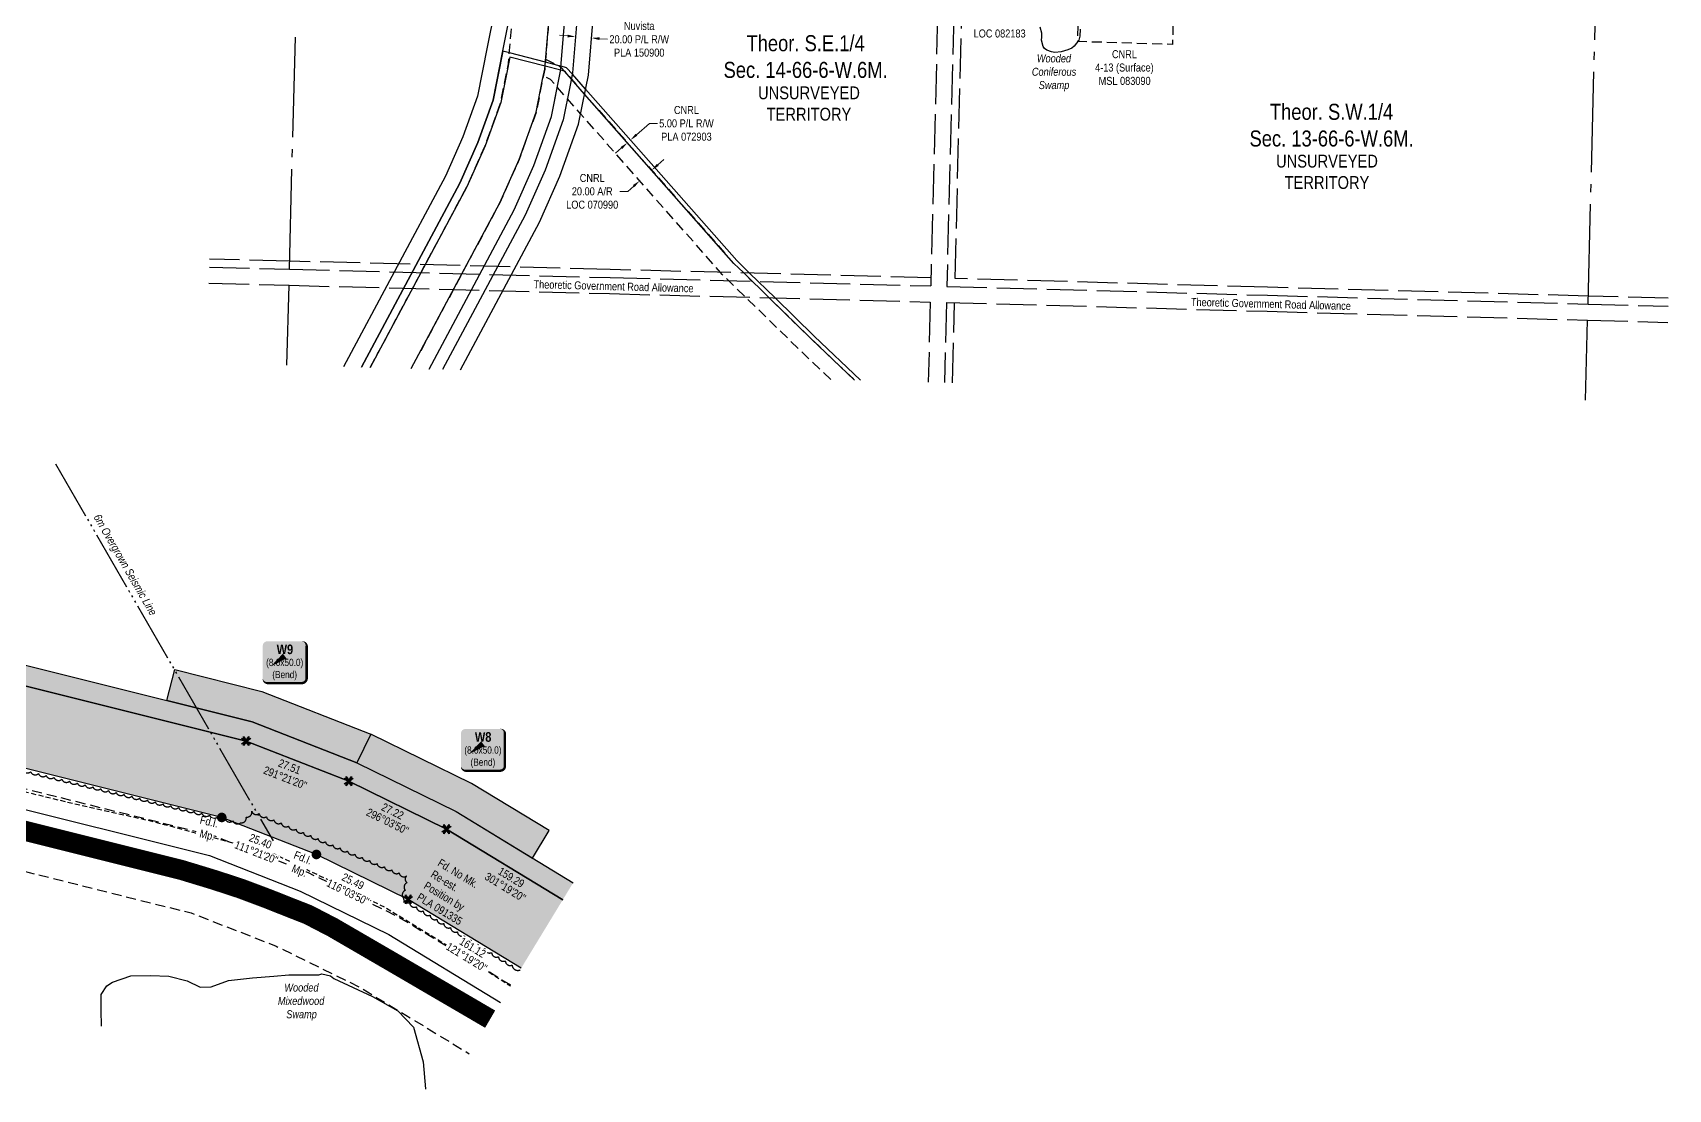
# Model space of a CAD drawing. Extents: x 379646 to 388155, y 6062459 to 6066140.
# Drawn here: x 384142 to 386184, y 6062459 to 6063778 of the extents above; entities that cross this region are included whole.
import ezdxf
from ezdxf.enums import TextEntityAlignment as Align

# ---------------------------------------------------------------- set-up
doc = ezdxf.new("R2010")
doc.units = 0
doc.header["$LTSCALE"] = 5
doc.header["$PDSIZE"] = 0.5
for name, pattern in [('0', [1, 1, 0]), ('foc-ACCESSROAD', [3.75, 2.5, -1.25]), ('foc-QUARTERLINE', [33, 25, -3, 2, -3]), ('foc-SEISMIC', [20.5, 15, -1, 0.5, -1, 0.5, -1, 0.5, -1]), ('foc-UNSURVEYED', [12.5, 10, -2.5]), ('UG_PIPE', [1.875, 1.25, -0.625])]:
    doc.linetypes.add(name, pattern=pattern)
doc.layers.get('Defpoints').update_dxf_attribs({"color": 9})
for name, color, linetype in [('AS-PIPE-UG', 44, 'UG_PIPE'), ('AS-ROADS', 254, 'Continuous'), ('AS-SEISMIC', 224, 'foc-SEISMIC'), ('C-AR', 13, 'foc-ACCESSROAD'), ('C-RW', 13, 'Continuous'), ('C-SYMBOL', 7, 'Continuous'), ('C-WS', 13, 'foc-ACCESSROAD'), ('F-AR', 190, 'foc-ACCESSROAD'), ('F-RW', 190, 'Continuous'), ('L-BD', 7, 'Continuous'), ('L-BD1', 253, 'Continuous'), ('L-MON', 1, 'Continuous'), ('L-MON-T', 1, 'Continuous'), ('L-QSEC', 8, 'foc-QUARTERLINE'), ('L-ROAD-T', 7, 'Continuous'), ('L-UNS-T', 3, 'Continuous'), ('L-USEC', 7, 'foc-UNSURVEYED'), ('P-PROPOSED', 10, 'Continuous'), ('P-PROPOSED-H', 21, 'Continuous'), ('P-TEMP-BLOCKS', 250, 'Continuous'), ('P-TEMP-BLUE', 146, 'Continuous'), ('T-BUSH', 110, '0'), ('WETLAND', 143, 'Continuous'), ('WETLAND-T', 146, 'Continuous')]:
    doc.layers.add(name, color=color, linetype=linetype)
for name, color, linetype, lineweight in [('C-AR-T', 13, 'Continuous', 9), ('C-RW-T', 13, 'Continuous', 9), ('C-WS-T', 13, 'Continuous', 9), ('F-RW-T', 190, 'Continuous', 9)]:
    doc.layers.add(name, color=color, linetype=linetype, lineweight=lineweight)
doc.layers.add('P-TEMP-BLUE-H', color=7, linetype='Continuous', true_color=0x99e6ff)
doc.styles.add('175L', font='ARIALN.TTF', dxfattribs={"height": 20})
doc.styles.add('80', font='ARIALN.TTF', dxfattribs={"height": 10})
doc.styles.add('80CG', font='ARIALN.TTF', dxfattribs={"height": 10})
doc.styles.add('80L', font='ARIALN.TTF', dxfattribs={"height": 10})
doc.styles.add('BOLD', font='ARIALNB.TTF')
doc.dimstyles.new('Compass 5 000', dxfattribs={"dimscale": 5, "dimtxt": 9, "dimasz": 2, "dimexe": 0.2, "dimexo": 0.0625, "dimgap": 0.5, "dimtad": 0, "dimtih": 1, "dimtoh": 1, "dimzin": 0, "dimdsep": 46, "dimtxsty": '80CG', "dimcen": 0.1, "dimse1": 1, "dimse2": 1, "dimclrd": 256, "dimclrt": 256, "dimaunit": 1, "dimadec": 4, "dimazin": 0, "dimtfac": 0.06, "dimtofl": 0, "dimtmove": 0, "dimatfit": 1, "dimfxl": 0.2, "dimtolj": 1, "dimtzin": 0, "dimlwd": -1, "dimarcsym": 0})

# ---------------------------------------------------------------- blocks, each defined once
blk = doc.blocks.new('*D379')
at = {"layer": 'C-AR-T', "transparency": 16777216}
for p, q in [((384922.3, 6063613.3), (384929.8, 6063619.9)), ((384892.3, 6063586.8), (384884.8, 6063580.2)), ((384884.8, 6063580.2), (384874.8, 6063580.2))]:
    blk.add_line(p, q, dxfattribs=at)
for points in [[(384921.2, 6063614.5), (384923.4, 6063612), (384914.8, 6063606.7)], [(384891.2, 6063588.1), (384893.4, 6063585.6), (384899.8, 6063593.4)]]:
    blk.add_solid(points, dxfattribs=at)
at = {"layer": 'Defpoints', "color": 0, "transparency": 16777216}
for p in [(384908, 6063614.3), (384893, 6063601.1), (384899.8, 6063593.4)]:
    blk.add_point(p, dxfattribs=at)
at = {"layer": 'C-AR-T', "transparency": 16777216, "insert": (384840.5, 6063580.2), "char_height": 10, "attachment_point": 5, "style": '80CG'}
blk.add_mtext('\\A1;CNRL\\P20.00 A/R\\PLOC 070990', dxfattribs=at)
blk = doc.blocks.new('*D383')
at = {"layer": 'C-RW-T', "transparency": 16777216}
for p, q in [((384895.8, 6063650.9), (384911.9, 6063665.1)), ((384911.9, 6063665.1), (384921.9, 6063665.1)), ((384877, 6063634.4), (384869.5, 6063627.8))]:
    blk.add_line(p, q, dxfattribs=at)
for points in [[(384894.7, 6063652.2), (384896.9, 6063649.7), (384888.3, 6063644.3)], [(384875.9, 6063635.6), (384878.1, 6063633.1), (384884.5, 6063641)]]:
    blk.add_solid(points, dxfattribs=at)
at = {"layer": 'Defpoints', "color": 0, "transparency": 16777216}
for p in [(384888.3, 6063644.3), (384894.3, 6063629.8), (384898.1, 6063633.2)]:
    blk.add_point(p, dxfattribs=at)
at = {"layer": 'C-RW-T', "transparency": 16777216, "insert": (384958.2, 6063665.1), "char_height": 10, "attachment_point": 5, "style": '80CG'}
blk.add_mtext('\\A1;CNRL\\P5.00 P/L R/W\\PPLA 072903', dxfattribs=at)
blk = doc.blocks.new('*D410')
at = {"layer": 'Defpoints', "color": 0, "transparency": 16777216}
for p in [(384819.7, 6063773.5), (384839.6, 6063771.8), (384839.7, 6063771.8)]:
    blk.add_point(p, dxfattribs=at)
at = {"layer": 'F-RW-T', "transparency": 16777216}
for p, q in [((384809.8, 6063774.3), (384799.8, 6063775.1)), ((384849.6, 6063770.9), (384859.6, 6063770.1))]:
    blk.add_line(p, q, dxfattribs=at)
for points in [[(384809.9, 6063775.9), (384809.6, 6063772.6), (384819.7, 6063773.4)], [(384849.7, 6063772.6), (384849.5, 6063769.2), (384839.6, 6063771.8)]]:
    blk.add_solid(points, dxfattribs=at)
at = {"layer": 'F-RW-T', "transparency": 16777216, "insert": (384899.2, 6063770.1), "char_height": 10, "attachment_point": 5, "style": '80CG'}
blk.add_mtext('\\A1;Nuvista\\P20.00 P/L R/W\\PPLA 150900', dxfattribs=at)
blk = doc.blocks.new('*D412')
at = {"layer": 'C-AR-T', "transparency": 16777216}
for p, q in [((385399.4, 6063859.3), (385400.3, 6063869.2)), ((385395.9, 6063819.4), (385393.6, 6063794)), ((385393.6, 6063794), (385383.6, 6063794))]:
    blk.add_line(p, q, dxfattribs=at)
for points in [[(385397.7, 6063859.4), (385401.1, 6063859.1), (385398.5, 6063849.3)], [(385394.2, 6063819.6), (385397.5, 6063819.3), (385396.7, 6063829.4)]]:
    blk.add_solid(points, dxfattribs=at)
at = {"layer": 'Defpoints', "color": 0, "transparency": 16777216}
for p in [(385395.2, 6063849.6), (385393.4, 6063829.7), (385396.7, 6063829.4)]:
    blk.add_point(p, dxfattribs=at)
at = {"layer": 'C-AR-T', "transparency": 16777216, "insert": (385349.3, 6063794), "char_height": 10, "attachment_point": 5, "style": '80CG'}
blk.add_mtext('\\A1;CNRL\\P20.00 A/R\\PLOC 082183', dxfattribs=at)
blk = doc.blocks.new('fdia')
at = {"color": 255, "const_width": 1}
blk.add_lwpolyline([(-0.5, 0, 1), (0.5, 0, 1)], format="xyb", close=True, dxfattribs=at)
blk = doc.blocks.new('Fdiaa')
blk.add_blockref('fdia', (0, 0))
blk = doc.blocks.new('fdib')
at = {"color": 1, "const_width": 1.6}
blk.add_lwpolyline([(-0.4, 0, 1), (0.4, 0, 1)], format="xyb", close=True, dxfattribs=at)
at = {"color": 1}
blk.add_circle((0, 0), 0.8, dxfattribs=at)
blk = doc.blocks.new('Fdibb')
blk.add_blockref('fdib', (0, 0))
blk = doc.blocks.new('fdicc')
for name in ['Fdibb', 'Fdiaa']:
    blk.add_blockref(name, (0, 0))
blk = doc.blocks.new('FDI')
blk.add_blockref('fdicc', (0, 0))
blk = doc.blocks.new('TEMP')
h = blk.add_hatch(color=255)
h.dxf.hatch_style = 1
h.paths.add_polyline_path([(0, 0.25), (-0.67, 1.15), (-0.67, 0.67), (-1.15, 0.67), (-0.25, 0), (-1.15, -0.67), (-0.67, -0.67), (-0.67, -1.15), (0, -0.25), (0.67, -1.15), (0.67, -0.67), (1.15, -0.67), (0.25, 0), (1.15, 0.67), (0.67, 0.67), (0.67, 1.15)])
h.paths.add_polyline_path([(0.57, 0.85), (0.57, 0.57), (0.85, 0.57), (0.08, 0), (0.85, -0.57), (0.57, -0.57), (0.57, -0.85), (0, -0.08), (-0.57, -0.85), (-0.57, -0.57), (-0.85, -0.57), (-0.08, 0), (-0.85, 0.57), (-0.57, 0.57), (-0.57, 0.85), (0, 0.08)], flags=16)
h = blk.add_hatch(color=1)
h.dxf.hatch_style = 1
h.paths.add_polyline_path([(0, 0.08), (-0.57, 0.85), (-0.57, 0.57), (-0.85, 0.57), (-0.08, 0), (-0.85, -0.57), (-0.57, -0.57), (-0.57, -0.85), (0, -0.08), (0.57, -0.85), (0.57, -0.57), (0.85, -0.57), (0.08, 0), (0.85, 0.57), (0.57, 0.57), (0.57, 0.85)])
at = {"color": 1}
for p, q in [((-0.08, 0), (0.08, 0)), ((0, 0.08), (0, -0.08))]:
    blk.add_line(p, q, dxfattribs=at)
at = {"color": 255, "flags": 128}
blk.add_lwpolyline([(-0.25, 0), (-1.15, 0.67), (-0.67, 0.67), (-0.67, 1.15), (0, 0.25), (0.67, 1.15), (0.67, 0.67), (1.15, 0.67), (0.25, 0), (1.15, -0.67), (0.67, -0.67), (0.67, -1.15), (0, -0.25), (-0.67, -1.15), (-0.67, -0.67), (-1.15, -0.67)], close=True, dxfattribs=at)
at = {"color": 1, "flags": 128}
blk.add_lwpolyline([(-0.08, 0), (-0.85, 0.57), (-0.57, 0.57), (-0.57, 0.85), (0, 0.08), (0.57, 0.85), (0.57, 0.57), (0.85, 0.57), (0.08, 0), (0.85, -0.57), (0.57, -0.57), (0.57, -0.85), (0, -0.08), (-0.57, -0.85), (-0.57, -0.57), (-0.85, -0.57)], close=True, dxfattribs=at)
blk = doc.blocks.new('*U449')
at = {"true_color": 0x99e6ff}
h = blk.add_hatch(color=141, dxfattribs=at)
edge = h.paths.add_edge_path()
edge.add_line((-21.5, -33.8), (21.5, -33.8))
edge.add_arc((21.5, -27.8), 6, 270, 360)
edge.add_line((27.5, -27.8), (27.5, 12.5))
edge.add_arc((21.5, 12.5), 6, 0, 90)
edge.add_line((21.5, 18.5), (-21.5, 18.5))
edge.add_arc((-21.5, 12.5), 6, 90, 180)
edge.add_line((-27.5, 12.5), (-27.5, -27.8))
edge.add_arc((-21.5, -27.8), 6, 180, 270)
at = {"color": 250, "flags": 128}
blk.add_lwpolyline([(-21.5, -33.8, 3, 3, 0), (21.5, -33.8, 3, 3, 0.414214), (27.5, -27.8, 3, 3, 0), (27.5, 12.5, 3, 0, 0.414214), (21.5, 18.5, 0, 0, 0), (-21.5, 18.5, 0, 0, 0.414214), (-27.5, 12.5, 0, 0, 0), (-27.5, -27.8, 0, 3, 0.414214)], format="xyseb", close=True, dxfattribs=at)
at = {"flags": 128}
blk.add_lwpolyline([(-17.5, -13.1, 0, 7.5, 0), (0, 0, 0, 0, 0)], format="xyseb", dxfattribs=at)
at = {"color": 250}
for tag, p, height, style in [('TEMP_AREA_W1_001', (-9.2, 2.2), 12, 'BOLD'), ('ENTER_TEXT_001', (-30.7, -12.5), 9, '80')]:
    blk.add_attdef(tag, p, '', height=height, dxfattribs=dict(at, style=style))

msp = doc.modelspace()

# ---------------------------------------------------------------- hatches: boundary and pattern name
at = {"layer": 'P-PROPOSED-H'}
h = msp.add_hatch(color=256, dxfattribs=at)
h.dxf.hatch_style = 1
h.paths.add_polyline_path([(384751.754, 6062610.091), (384803.706, 6062695.493), (384658.552, 6062783.795), (384536.38, 6062843.708), (384408.302, 6062893.785), (383282.326, 6063174.959), (383107.633, 6063204.409), (383022.274, 6063213.309), (383013.271, 6063385.152), (382999.395, 6063571.397), (382899.704, 6063564.02), (382913.502, 6063378.823), (382926.919, 6063122.746), (383094.127, 6063105.313), (383261.877, 6063077.033), (384377.867, 6062798.353), (384496.103, 6062752.124), (384610.47, 6062696.038)])
at = {"layer": 'P-TEMP-BLUE-H'}
h = msp.add_hatch(color=256, dxfattribs=at)
h.dxf.hatch_style = 1
h.paths.add_polyline_path([(384803.706, 6062695.493), (384816.694, 6062716.843), (384670.573, 6062805.734), (384546.45, 6062866.603), (384415.91, 6062917.643), (383287.439, 6063199.44), (383111.009, 6063229.183), (383046.113, 6063235.949), (383038.213, 6063386.734), (383024.317, 6063573.242), (382999.395, 6063571.397), (383013.271, 6063385.152), (383022.274, 6063213.309), (383107.633, 6063204.409), (383282.326, 6063174.959), (384408.302, 6062893.785), (384536.38, 6062843.708), (384658.552, 6062783.795)])
h = msp.add_hatch(color=256, dxfattribs=at)
h.dxf.hatch_style = 1
h.paths.add_polyline_path([(384319.123, 6062983.025), (384428.084, 6062955.816), (384564.055, 6062902.504), (384546.45, 6062866.603), (384415.91, 6062917.643), (384309.436, 6062944.232)])
h = msp.add_hatch(color=256, dxfattribs=at)
h.dxf.hatch_style = 1
h.paths.add_polyline_path([(384765.969, 6062747.702), (384786.75, 6062781.862), (384689.805, 6062840.837), (384564.055, 6062902.504), (384546.45, 6062866.603), (384670.573, 6062805.734)])

# ---------------------------------------------------------------- linework, layer by layer
at = {"layer": 'AS-PIPE-UG', "flags": 128}
msp.add_lwpolyline([(382923.947, 6063099.213), (383019.412, 6063088.073), (383143.312, 6063071.933), (383229.552, 6063055.263), (383358.952, 6063024.848), (383466.357, 6062997.618), (383605.672, 6062961.893), (383727.062, 6062931.398), (384007.647, 6062860.893), (384185.207, 6062817.578), (384290.482, 6062793.738), (384443.112, 6062753.033), (384581.652, 6062686.243), (384673.577, 6062629.953), (384738.316, 6062588.001)], dxfattribs=at)
at = {"layer": 'AS-ROADS', "const_width": 24.991, "flags": 128}
msp.add_lwpolyline([(384713.037, 6062546.447), (384592.212, 6062616.993), (384516.577, 6062660.933), (384485.567, 6062677.013), (384461.342, 6062686.498), (384436.357, 6062696.438), (384400.912, 6062709.743), (384368.577, 6062720.318), (384327.132, 6062732.908), (383610.087, 6062912.103), (383201.437, 6063010.568), (383175.897, 6063015.913), (383148.517, 6063021.398), (383117.827, 6063026.348), (382553.723, 6063089.592)], dxfattribs=at)
at = {"layer": 'AS-SEISMIC', "flags": 128}
msp.add_lwpolyline([(384170.09, 6063240.089), (384441.892, 6062769.313)], dxfattribs=at)
at = {"layer": 'C-AR', "flags": 128}
for points in [[(385138.393, 6063345.298), (385100.417, 6063381.384), (385032.065, 6063448.048), (385002.941, 6063476.462), (385000.662, 6063479.039), (384826.068, 6063677.049), (384809.485, 6063695.855), (384797.045, 6063709.962), (384788.375, 6063719.794), (384779.557, 6063724.359), (384781.294, 6063733.009), (384781.589, 6063736.498), (384782.013, 6063741.532), (384782.34, 6063745.413), (384797.65, 6063737.488), (384800.883, 6063735.814), (384801.532, 6063735.078), (384805.839, 6063730.193), (384814.441, 6063720.438), (384831.026, 6063701.63), (385017.428, 6063490.238), (385029.676, 6063478.284), (385061.458, 6063447.284), (385114.273, 6063395.775), (385168.21, 6063344.521)], [(384738.765, 6062588.741), (384598.45, 6062674.099), (384486.034, 6062729.228), (384370.259, 6062774.495), (383256.765, 6063052.551), (383090.751, 6063080.539), (382726.024, 6063118.564), (382647.533, 6063201.208), (382656.814, 6063024.082), (382656.486, 6062950.311), (382731.319, 6063017.508), (383077.246, 6062981.442), (383236.316, 6062954.625), (384339.825, 6062679.062), (384445.757, 6062637.644), (384550.368, 6062586.343), (384686.813, 6062503.339)]]:
    msp.add_lwpolyline(points, dxfattribs=at)
at = {"layer": 'C-RW', "flags": 128}
for points in [[(384589.959, 6065188.928), (384724.487, 6064985.666), (384794.262, 6064955.875), (384734.91, 6064809.805), (384726.207, 6064733.146), (384698.865, 6064562.741), (384745.079, 6063938.234), (384709.491, 6063760.17), (384697.34, 6063699.307), (384678.879, 6063648.149), (384657.101, 6063599.137), (384529.848, 6063361.146)], [(384552.207, 6063360.563), (384675.075, 6063590.353), (384697.765, 6063641.416), (384716.653, 6063693.927), (384728.96, 6063755.57), (384765.218, 6063936.99), (384718.976, 6064561.883), (384746.02, 6064730.433), (384754.465, 6064804.822), (384820.226, 6064966.528), (384737.85, 6065001.699), (384614.354, 6065188.292)]]:
    msp.add_lwpolyline(points, dxfattribs=at)
at = {"layer": 'C-RW'}
for points in [[(385175.672, 6063344.327), (385117.8, 6063399.32), (385068.816, 6063447.093), (385037.033, 6063478.093), (385021.018, 6063493.721), (384832.27, 6063707.795), (384815.684, 6063726.607), (384808.583, 6063734.66), (384801.648, 6063736.454), (384797.65, 6063737.488), (384782.013, 6063741.532), (384737.126, 6063753.142), (384728.9, 6063755.27), (384716.653, 6063693.927), (384697.765, 6063641.416), (384675.075, 6063590.353), (384552.207, 6063360.563)], [(385168.21, 6063344.521), (385114.273, 6063395.775), (385061.458, 6063447.284), (385029.676, 6063478.284), (385017.428, 6063490.238), (384831.026, 6063701.63), (384814.441, 6063720.439), (384805.839, 6063730.193), (384801.222, 6063731.394), (384781.589, 6063736.498), (384737.578, 6063747.939), (384733.737, 6063728.661), (384726.275, 6063691.218), (384706.72, 6063636.954), (384684.071, 6063586.04), (384563.28, 6063360.275)], [(384751.754, 6062610.091), (384610.47, 6062696.038), (384496.103, 6062752.124), (384377.867, 6062798.353), (383261.877, 6063077.033), (383094.127, 6063105.313), (382647.112, 6063151.918), (382196.09, 6063150.95)], [(382196.251, 6063075.978), (382654.043, 6063076.96), (382652.78, 6063101.075), (383087.375, 6063055.764), (383251.653, 6063028.07), (384362.65, 6062750.637), (384475.965, 6062706.332), (384586.429, 6062652.16), (384725.777, 6062567.39)]]:
    msp.add_lwpolyline(points, dxfattribs=at)
at = {"layer": 'C-WS', "flags": 128}
msp.add_lwpolyline([(385568.704, 6063881.886), (385565.033, 6063763.642), (385446.791, 6063767.313), (385446.97, 6063773.117), (385447.638, 6063794.736), (385447.982, 6063805.694), (385448.805, 6063885.002), (385568.704, 6063881.886)], close=True, dxfattribs=at)
at = {"layer": 'F-AR', "flags": 128}
for points in [[(384563.28, 6063360.275), (384684.071, 6063586.04), (384706.72, 6063636.954), (384726.275, 6063691.218), (384735.873, 6063739.384), (384742.022, 6063812.255), (384748.533, 6063858.209), (384754.303, 6063926.246), (384754.674, 6064012.054), (384751.679, 6064036.315), (384744.29, 6064175.703), (384731.524, 6064346.328), (384722.858, 6064491.539), (384730.422, 6064632.671), (384756.786, 6064797.059), (384879.325, 6065098.75), (384913.531, 6065180.499)], [(384962.539, 6065179.222), (384921.578, 6065081.329), (384801.089, 6064784.68), (384775.923, 6064627.855), (384768.586, 6064491.654), (384770.392, 6064433.196), (384782.313, 6064279.302), (384796.847, 6064080.619), (384799.499, 6064030.013), (384800.382, 6064013.152), (384799.997, 6063924.213), (384793.965, 6063853.068), (384787.454, 6063807.123), (384781.198, 6063732.976), (384778.558, 6063719.729), (384770.429, 6063678.937), (384749.153, 6063619.896), (384725.153, 6063565.945), (384614.401, 6063358.944)]]:
    msp.add_lwpolyline(points, dxfattribs=at)
at = {"layer": 'F-RW'}
for points in [[(384614.401, 6063358.944), (384725.153, 6063565.945), (384749.153, 6063619.896), (384770.429, 6063678.937), (384778.558, 6063719.729), (384781.198, 6063732.976), (384787.454, 6063807.123), (384793.965, 6063853.068), (384799.997, 6063924.213), (384800.382, 6064013.152), (384799.499, 6064030.013), (384796.847, 6064080.619), (384784.856, 6064241.568), (384770.392, 6064433.196), (384767.929, 6064512.932), (384782.491, 6064518.754), (384781.681, 6064544.988), (384785.878, 6064626.804), (384810.779, 6064781.973), (384876.057, 6064942.69), (384737.85, 6065001.699), (384614.354, 6065188.292)], [(384636.764, 6063358.361), (384743.125, 6063557.155), (384767.715, 6063612.434), (384789.744, 6063673.564), (384798.165, 6063715.822), (384801.025, 6063730.173), (384807.329, 6063804.879), (384813.838, 6063850.82), (384819.986, 6063923.324), (384820.377, 6064013.632), (384819.464, 6064031.059), (384816.801, 6064081.885), (384804.799, 6064242.983), (384790.361, 6064434.257), (384788.344, 6064499.563), (384802.907, 6064505.388), (384801.689, 6064544.78), (384805.844, 6064625.045), (384830.158, 6064776.558), (384901.971, 6064953.365), (384751.214, 6065017.732), (384638.75, 6065187.657)], [(384636.764, 6063358.361), (384743.125, 6063557.155), (384767.715, 6063612.434), (384789.744, 6063673.564), (384801.025, 6063730.173), (384807.329, 6063804.879), (384813.838, 6063850.82), (384819.986, 6063923.324), (384820.377, 6064013.632), (384819.464, 6064031.059), (384816.801, 6064081.885), (384804.799, 6064242.983), (384790.361, 6064434.257), (384788.344, 6064499.563), (384802.907, 6064505.388), (384801.92, 6064537.308), (384573.125, 6064445.817), (384486.215, 6064415.161), (384474.981, 6064411.198)]]:
    msp.add_lwpolyline(points, dxfattribs=at)
at = {"layer": 'F-RW', "flags": 128}
for points in [[(384675.898, 6063357.342), (384774.574, 6063541.772), (384800.199, 6063599.376), (384823.545, 6063664.162), (384832.477, 6063708.984), (384835.722, 6063725.268), (384842.108, 6063800.95), (384848.617, 6063846.884), (384854.967, 6063921.768), (384855.368, 6064014.472), (384854.403, 6064032.89), (384851.72, 6064084.1), (384839.698, 6064245.459), (384825.308, 6064436.115), (384824.001, 6064478.409), (384838.483, 6064486.857), (384836.704, 6064544.415), (384839.061, 6064589.947), (384560.805, 6064478.571), (384458.006, 6064442.334), (384442.532, 6064430.27), (384389.267, 6064428.018), (384386.579, 6064429.196)], [(384386.035, 6064407.949), (384448.4, 6064409.49), (384467.706, 6064424.541), (384567.845, 6064459.855), (384817.478, 6064559.74), (384816.695, 6064544.623), (384818.132, 6064498.131), (384803.651, 6064489.683), (384805.338, 6064435.053), (384819.755, 6064244.044), (384831.766, 6064082.834), (384834.438, 6064031.844), (384835.373, 6064013.992), (384834.978, 6063922.657), (384828.743, 6063849.133), (384822.234, 6063803.195), (384815.895, 6063728.071), (384812.87, 6063712.891), (384804.23, 6063669.535), (384781.636, 6063606.838), (384756.603, 6063550.562), (384653.536, 6063357.924)]]:
    msp.add_lwpolyline(points, dxfattribs=at)
at = {"layer": 'L-QSEC'}
for p, q in [((384462.362, 6063483.016), (384481.915, 6064247.114)), ((386084.184, 6063439.423), (386103.473, 6064203.524)), ((384459.29, 6063362.983), (384461.848, 6063462.913)), ((386081.154, 6063319.39), (386083.676, 6063419.32))]:
    msp.add_line(p, q, dxfattribs=at)
at = {"layer": 'L-USEC'}
for p, q in [((385273.468, 6063864.198), (385263.25, 6063462.158)), ((385293.571, 6063863.687), (385283.352, 6063461.601)), ((385293.659, 6063471.374), (385303.622, 6063863.364)), ((384362.433, 6063485.618), (384462.371, 6063483.015)), ((384462.619, 6063493.067), (384362.69, 6063495.67)), ((384462.371, 6063483.015), (384862.817, 6063472.586)), ((384863.061, 6063482.639), (384462.619, 6063493.067)), ((385263.506, 6063472.209), (384863.061, 6063482.639)), ((384361.918, 6063465.515), (384461.848, 6063462.913)), ((384461.848, 6063462.913), (384862.293, 6063452.483)), ((384862.816, 6063472.586), (385263.263, 6063462.158)), ((385283.352, 6063461.601), (385683.815, 6063450.511)), ((385684.021, 6063460.564), (385293.659, 6063471.374)), ((386084.437, 6063449.475), (385684.021, 6063460.564)), ((384862.293, 6063452.483), (385262.74, 6063442.055)), ((385262.74, 6063442.055), (385260.2, 6063342.125)), ((385282.842, 6063441.544), (385280.301, 6063341.569)), ((385282.841, 6063441.499), (385683.258, 6063430.41)), ((385290.353, 6063341.29), (385292.892, 6063441.22)), ((385683.815, 6063450.511), (386084.233, 6063439.422)), ((386084.233, 6063439.422), (386184.108, 6063436.656)), ((386184.362, 6063446.707), (386084.437, 6063449.475)), ((385683.258, 6063430.41), (386083.676, 6063419.32)), ((386083.676, 6063419.32), (386183.601, 6063416.553))]:
    msp.add_line(p, q, dxfattribs=at)
at = {"layer": 'P-TEMP-BLUE'}
for points in [[(384803.706, 6062695.493), (384658.552, 6062783.795), (384536.38, 6062843.708), (384408.302, 6062893.785), (383282.326, 6063174.959), (383107.633, 6063204.409), (383022.274, 6063213.309), (383013.271, 6063385.152), (382999.395, 6063571.397)], [(383024.317, 6063573.242), (383038.213, 6063386.734), (383046.113, 6063235.949), (383111.009, 6063229.183), (383287.439, 6063199.44), (384415.91, 6062917.643), (384546.45, 6062866.603), (384670.573, 6062805.734), (384816.694, 6062716.843)]]:
    msp.add_lwpolyline(points, dxfattribs=at)
for points in [[(384319.123, 6062983.025), (384428.084, 6062955.816), (384564.055, 6062902.504), (384546.45, 6062866.603), (384415.91, 6062917.643), (384309.436, 6062944.232)], [(384765.969, 6062747.702), (384786.75, 6062781.862), (384689.805, 6062840.837), (384564.055, 6062902.504), (384546.45, 6062866.603), (384670.573, 6062805.734)]]:
    msp.add_lwpolyline(points, close=True, dxfattribs=at)
at = {"layer": 'T-BUSH', "flags": 128}
msp.add_lwpolyline([(382905.681, 6063490.463, 0.52056705), (382908.366, 6063480.834, 0.52056705), (382911.051, 6063471.205, 0.52056705), (382915.237, 6063463.174, 0.52056705), (382925.015, 6063461.097, 0.52056705), (382934.793, 6063459.02, 0.52056705), (382944.571, 6063456.942, 0.52056705), (382954.349, 6063454.865, 0.52056705), (382964.127, 6063452.788, 0.52056705), (382973.905, 6063450.711, 0.52056705), (382983.683, 6063448.633, 0.52056705), (382993.461, 6063446.556, 0.52056705), (383003.239, 6063444.479, 0.52056705), (383013.017, 6063442.402, 0.52056705), (383022.795, 6063440.324, 0.52056705), (383032.574, 6063438.247, 0.52056705), (383042.352, 6063436.17, 0.52056705), (383052.13, 6063434.093, 0.52056705), (383061.908, 6063432.015, 0.52056705), (383067.361, 6063426.359, 0.52056705), (383067.574, 6063416.365, 0.52056705), (383067.787, 6063406.371, 0.52056705), (383068, 6063396.377, 0.52056705), (383068.213, 6063386.383, 0.52056705), (383068.426, 6063376.389, 0.52056705), (383068.639, 6063366.395, 0.52056705), (383068.852, 6063356.401, 0.52056705), (383069.065, 6063346.407, 0.52056705), (383069.278, 6063336.413, 0.52056705), (383069.491, 6063326.419, 0.52056705), (383069.704, 6063316.425, 0.52056705), (383069.917, 6063306.431, 0.52056705), (383070.13, 6063296.437, 0.52056705), (383070.343, 6063286.443, 0.52056705), (383070.556, 6063276.449, 0.52056705), (383070.769, 6063266.455, 0.52056705), (383070.982, 6063256.461, 0.52056705), (383071.195, 6063246.467, 0.52056705), (383071.408, 6063236.473, 0.52056705), (383071.621, 6063226.479, 0.52056705), (383071.834, 6063216.485, 0.52056705), (383072.047, 6063206.491, 0.52056705), (383072.26, 6063196.497, 0.52056705), (383072.473, 6063186.503, 0.52056705), (383072.686, 6063176.509, 0.52056705), (383072.899, 6063166.515, 0.52056705), (383073.112, 6063156.521, 0.52056705), (383073.325, 6063146.527, 0.52056705), (383073.538, 6063136.533, 0.52056705), (383073.751, 6063126.539, 0.52056705), (383073.964, 6063116.545, 0.52056705), (383080.203, 6063111.69, 0.52056705), (383090.038, 6063109.902, 0.52056705), (383099.807, 6063107.802, 0.52056705), (383109.521, 6063105.443, 0.52056705), (383119.235, 6063103.085, 0.52056705), (383128.949, 6063100.726, 0.52056705), (383138.663, 6063098.367, 0.52056705), (383148.377, 6063096.009, 0.52056705), (383158.091, 6063093.65, 0.52056705), (383167.805, 6063091.292, 0.52056705), (383177.52, 6063088.933, 0.52056705), (383187.234, 6063086.575, 0.52056705), (383196.948, 6063084.216, 0.52056705), (383206.662, 6063081.858, 0.52056705), (383216.376, 6063079.499, 0.52056705), (383226.09, 6063077.141, 0.52056705), (383235.804, 6063074.782, 0.52056705), (383245.518, 6063072.424, 0.52056705), (383255.232, 6063070.065, 0.52056705), (383264.946, 6063067.707, 0.52056705), (383274.66, 6063065.348, 0.52056705), (383284.374, 6063062.989, 0.52056705), (383294.088, 6063060.631, 0.52056705), (383303.802, 6063058.272, 0.52056705), (383313.516, 6063055.914, 0.52056705), (383323.23, 6063053.555, 0.52056705), (383332.944, 6063051.197, 0.52056705), (383342.658, 6063048.838, 0.52056705), (383352.372, 6063046.48, 0.52056705), (383362.087, 6063044.121, 0.52056705), (383371.801, 6063041.763, 0.52056705), (383381.515, 6063039.404, 0.52056705), (383391.229, 6063037.046, 0.52056705), (383400.943, 6063034.687, 0.52056705), (383410.657, 6063032.329, 0.52056705), (383420.371, 6063029.97, 0.52056705), (383430.085, 6063027.612, 0.52056705), (383439.799, 6063025.253, 0.52056705), (383449.513, 6063022.894, 0.52056705), (383459.227, 6063020.536, 0.52056705), (383468.941, 6063018.177, 0.52056705), (383478.655, 6063015.819, 0.52056705), (383488.369, 6063013.46, 0.52056705), (383498.083, 6063011.102, 0.52056705), (383507.797, 6063008.743, 0.52056705), (383517.511, 6063006.385, 0.52056705), (383527.225, 6063004.026, 0.52056705), (383536.94, 6063001.668, 0.52056705), (383546.654, 6062999.309, 0.52056705), (383556.368, 6062996.951, 0.52056705), (383566.082, 6062994.592, 0.52056705), (383575.796, 6062992.234, 0.52056705), (383585.51, 6062989.875, 0.52056705), (383595.224, 6062987.516, 0.52056705), (383604.938, 6062985.158, 0.52056705), (383614.652, 6062982.799, 0.52056705), (383624.366, 6062980.441, 0.52056705), (383634.08, 6062978.082, 0.52056705), (383643.794, 6062975.724, 0.52056705), (383653.508, 6062973.365, 0.52056705), (383663.222, 6062971.007, 0.52056705), (383672.936, 6062968.648, 0.52056705), (383682.65, 6062966.29, 0.52056705), (383692.364, 6062963.931, 0.52056705), (383702.078, 6062961.573, 0.52056705), (383711.792, 6062959.214, 0.52056705), (383721.507, 6062956.856, 0.52056705), (383731.221, 6062954.497, 0.52056705), (383740.935, 6062952.138, 0.52056705), (383750.649, 6062949.78, 0.52056705), (383760.363, 6062947.421, 0.52056705), (383770.077, 6062945.063, 0.52056705), (383779.791, 6062942.704, 0.52056705), (383789.505, 6062940.346, 0.52056705), (383799.219, 6062937.987, 0.52056705), (383808.933, 6062935.629, 0.52056705), (383818.647, 6062933.27, 0.52056705), (383828.361, 6062930.912, 0.52056705), (383838.075, 6062928.553, 0.52056705), (383847.789, 6062926.195, 0.52056705), (383857.503, 6062923.836, 0.52056705), (383867.217, 6062921.478, 0.52056705), (383876.931, 6062919.119, 0.52056705), (383886.645, 6062916.76, 0.52056705), (383896.359, 6062914.402, 0.52056705), (383906.074, 6062912.043, 0.52056705), (383915.788, 6062909.685, 0.52056705), (383925.502, 6062907.326, 0.52056705), (383935.216, 6062904.968, 0.52056705), (383944.93, 6062902.609, 0.52056705), (383954.644, 6062900.251, 0.52056705), (383964.358, 6062897.892, 0.52056705), (383974.072, 6062895.534, 0.52056705), (383983.786, 6062893.175, 0.52056705), (383993.5, 6062890.817, 0.52056705), (384003.214, 6062888.458, 0.52056705), (384012.928, 6062886.1, 0.52056705), (384022.642, 6062883.741, 0.52056705), (384032.356, 6062881.382, 0.52056705), (384042.07, 6062879.024, 0.52056705), (384051.784, 6062876.665, 0.52056705), (384061.498, 6062874.307, 0.52056705), (384071.212, 6062871.948, 0.52056705), (384080.926, 6062869.59, 0.52056705), (384090.641, 6062867.231, 0.52056705), (384100.355, 6062864.873, 0.52056705), (384110.069, 6062862.514, 0.52056705), (384119.783, 6062860.156, 0.52056705), (384129.497, 6062857.797, 0.52056705), (384139.211, 6062855.439, 0.52056705), (384148.925, 6062853.08, 0.52056705), (384158.639, 6062850.722, 0.52056705), (384168.353, 6062848.363, 0.52056705), (384178.067, 6062846.005, 0.52056705), (384187.781, 6062843.646, 0.52056705), (384197.495, 6062841.287, 0.52056705), (384207.209, 6062838.929, 0.52056705), (384216.923, 6062836.57, 0.52056705), (384226.637, 6062834.212, 0.52056705), (384236.351, 6062831.853, 0.52056705), (384246.065, 6062829.495, 0.52056705), (384255.779, 6062827.136, 0.52056705), (384265.493, 6062824.778, 0.52056705), (384275.208, 6062822.419, 0.52056705), (384284.922, 6062820.061, 0.52056705), (384294.636, 6062817.702, 0.52056705), (384304.35, 6062815.344, 0.52056705), (384314.064, 6062812.985, 0.52056705), (384323.778, 6062810.627, 0.52056705), (384333.492, 6062808.268, 0.52056705), (384343.206, 6062805.909, 0.52056705), (384352.92, 6062803.551, 0.52056705), (384362.634, 6062801.192, 0.52056705), (384372.348, 6062798.834, 0.52056705), (384382.062, 6062796.475, 0.52056705), (384391.776, 6062794.117, 0.52056705), (384401.49, 6062791.758, 0.52056705), (384408.492, 6062798.853, 0.52056705), (384415.479, 6062806.003, 0.52056705), (384424.474, 6062803.137, 0.52056705), (384433.678, 6062799.235, 0.52056705), (384442.881, 6062795.334, 0.52056705), (384452.085, 6062791.432, 0.52056705), (384461.288, 6062787.531, 0.52056705), (384470.492, 6062783.629, 0.52056705), (384479.695, 6062779.728, 0.52056705), (384488.899, 6062775.826, 0.52056705), (384498.102, 6062771.925, 0.52056705), (384507.306, 6062768.023, 0.52056705), (384516.509, 6062764.122, 0.52056705), (384525.713, 6062760.221, 0.52056705), (384534.916, 6062756.319, 0.52056705), (384544.12, 6062752.418, 0.52056705), (384553.323, 6062748.516, 0.52056705), (384562.527, 6062744.615, 0.52056705), (384571.73, 6062740.713, 0.52056705), (384580.934, 6062736.812, 0.52056705), (384590.137, 6062732.91, 0.52056705), (384599.341, 6062729.009, 0.52056705), (384608.544, 6062725.107, 0.52056705), (384609.419, 6062716.986, 0.52056705), (384607.121, 6062707.258, 0.52056705), (384604.823, 6062697.529, 0.52056705), (384612.391, 6062691.927, 0.52056705), (384620.931, 6062686.731, 0.52056705), (384629.471, 6062681.535, 0.52056705), (384638.01, 6062676.338, 0.52056705), (384646.55, 6062671.142, 0.52056705), (384655.09, 6062665.946, 0.52056705), (384663.629, 6062660.75, 0.52056705), (384672.169, 6062655.554, 0.52056705), (384680.708, 6062650.358, 0.52056705), (384689.248, 6062645.161, 0.52056705), (384697.788, 6062639.965, 0.52056705), (384706.327, 6062634.769, 0.52056705), (384714.867, 6062629.573, 0.52056705), (384723.407, 6062624.377, 0.52056705), (384731.946, 6062619.181, 0.52056705), (384740.486, 6062613.985, 0.52056705), (384750.438, 6062607.929, 0.52056705)], format="xyb", dxfattribs=at)
at = {"layer": 'WETLAND'}
for points in [[(385449.782, 6063782.612), (385449.314, 6063774.075), (385448.254, 6063769.062), (385442.475, 6063761.428), (385439.682, 6063758.999), (385434.627, 6063756.93), (385426.281, 6063754.603), (385418.102, 6063753.582), (385413.913, 6063754.47), (385408.132, 6063756.67), (385405.472, 6063758.801), (385403.661, 6063761.106), (385401.717, 6063769.007), (385401.874, 6063772.905), (385401.896, 6063777.816), (385401.896, 6063777.816), (385399.73, 6063785.187)], [(384227.524, 6062537.608), (384227.263, 6062557.838), (384227.264, 6062577.083), (384234.502, 6062588.111), (384241.606, 6062592.694), (384264.256, 6062600.682), (384288.713, 6062601.105), (384311.56, 6062600.107), (384334.541, 6062594.439), (384351.024, 6062586.555), (384364.741, 6062586.881), (384386.423, 6062594.802), (384416.395, 6062598.235), (384442.97, 6062600.281), (384461.832, 6062601.679), (384498.769, 6062601.873), (384498.993, 6062601.694), (384502.778, 6062603.164), (384513.759, 6062600.662), (384517.802, 6062597.261), (384566.132, 6062574.583), (384597.562, 6062557.008), (384617.448, 6062536.537), (384629.457, 6062493.052), (384632.414, 6062459.475), (384632.352, 6062458.872)]]:
    msp.add_lwpolyline(points, dxfattribs=at)

# ---------------------------------------------------------------- block references
at = {"layer": 'L-MON', "color": 4, "xscale": 4.998137249999989, "yscale": 4.998137249999989, "zscale": 4.998137249999989}
for p in [(384408.302, 6062893.785), (384536.38, 6062843.708), (384658.552, 6062783.795), (384610.47, 6062696.038)]:
    msp.add_blockref('TEMP', p, dxfattribs=at)
at = {"layer": 'P-TEMP-BLOCKS'}
ref = msp.add_blockref('*U449', (384456.441, 6062999.946), dxfattribs=dict(at, xscale=0.99962745, yscale=0.99962745, zscale=0.99962745))
ref.add_attrib('TEMP_AREA_W1_001', 'W9', (384446.433, 6063002.292), dxfattribs={"layer": '0', "color": 250, "height": 11.9955, "style": 'BOLD'})
ref.add_attrib('ENTER_TEXT_001', '(8.0x50.0)', (384433.24, 6062987.481), dxfattribs={"layer": '0', "color": 250, "height": 8.9966, "style": '80'})
ref.add_attrib('ENTER_TEXT_002', '(Bend)', (384440.979, 6062972.333), dxfattribs={"layer": '0', "color": 250, "height": 8.9966, "style": '80'})
ref = msp.add_blockref('*U449', (384704.008, 6062890.498), dxfattribs=dict(at, xscale=0.99962745, yscale=0.99962745, zscale=0.99962745))
ref.add_attrib('TEMP_AREA_W1_001', 'W8', (384693.985, 6062892.844), dxfattribs={"layer": '0', "color": 250, "height": 11.9955, "style": 'BOLD'})
ref.add_attrib('ENTER_TEXT_001', '(8.0x50.0)', (384680.808, 6062878.032), dxfattribs={"layer": '0', "color": 250, "height": 8.9966, "style": '80'})
ref.add_attrib('ENTER_TEXT_002', '(Bend)', (384688.547, 6062862.885), dxfattribs={"layer": '0', "color": 250, "height": 8.9966, "style": '80'})

# ---------------------------------------------------------------- texts
at = {"layer": 'AS-SEISMIC', "insert": (384226.061, 6063178.409), "char_height": 9.99255, "attachment_point": 1, "rotation": 300, "style": '80L'}
msp.add_mtext_dynamic_manual_height_columns('{\\fArial Narrow|b0|i1|c0|p34;6m Overgrown Seismic Line}', width=142.96068, gutter_width=49.963, heights=[0], dxfattribs=at)
at = {"layer": 'C-SYMBOL', "color": 3, "char_height": 19.99254, "width": 203.16648, "attachment_point": 2, "style": '175L'}
for s, insert in [('Theor. S.E.1/4\\PSec. 14-66-6-W.6M.', (385107.005, 6063775.254)), ('Theor. S.W.1/4 \\PSec. 13-66-6-W.6M.', (385763.84, 6063689.575))]:
    msp.add_mtext(s, dxfattribs=dict(at, insert=insert))
at = {"layer": 'C-WS-T', "insert": (385468.424, 6063756.547), "char_height": 9.99627, "attachment_point": 1, "style": '80L'}
msp.add_mtext_dynamic_manual_height_columns('\\pi21.205;CNRL\\P\\pi0.11476;4-13 (Surface)\\P\\pi4.5367;MSL 083090', width=72.59679, gutter_width=49.981, heights=[0], dxfattribs=at)
at = {"layer": 'L-BD', "style": '80L'}
for s, rotation, p in [('25.40', 338.6449, (384426.244, 6062768.705)), ('25.49', 333.8768, (384541.751, 6062718.604))]:
    msp.add_text(s, height=9.9963, rotation=rotation, dxfattribs=at).set_placement(p, align=Align.MIDDLE)
at = {"layer": 'L-BD1', "style": '80L'}
for s, height, rotation, p in [('27.51', 9.9963, 338.6449, (384462.619, 6062861.814)), ("291°21'20''", 9.99627, 338.6449, (384457.159, 6062847.849)), ("296°03'50''", 9.99627, 333.8768, (384585.027, 6062793.409)), ('27.22', 9.9963, 333.8768, (384591.299, 6062806.199)), ("301°19'20''", 9.99627, 328.6865, (384732.016, 6062711.315)), ('159.29', 9.9963, 328.6865, (384739.42, 6062723.485))]:
    msp.add_text(s, height=height, rotation=rotation, dxfattribs=at).set_placement(p, align=Align.MIDDLE)
at = {"layer": 'L-MON-T', "insert": (384651.673, 6062747.325), "char_height": 9.99627, "attachment_point": 1, "rotation": 328.686521, "style": '80L'}
msp.add_mtext_dynamic_manual_height_columns('Fd. No Mk. Re-est. \\PPosition by \\PPLA 091335', width=62.66188, gutter_width=49.981, heights=[0], dxfattribs=at)
at = {"layer": 'L-ROAD-T', "style": '80L'}
for p in [(384867.112, 6063461.7), (385688.077, 6063439.627)]:
    msp.add_text('Theoretic Government Road Allowance', height=9.99627, rotation=358.508106, dxfattribs=at).set_placement(p, align=Align.MIDDLE_CENTER)
at = {"layer": 'L-UNS-T', "color": 3, "char_height": 15.99403, "attachment_point": 5, "style": '80L'}
for insert in [(385111.209, 6063689.834), (385758.115, 6063604.525)]:
    msp.add_mtext_dynamic_manual_height_columns('UNSURVEYED TERRITORY', width=126.3666, gutter_width=47.482, heights=[0], dxfattribs=dict(at, insert=insert))
at = {"layer": 'WETLAND-T', "char_height": 9.99627, "attachment_point": 1, "style": '80L'}
for s, insert in [('\\pi15.409;{\\fArial Narrow|b0|i1|c0|p34;Wooded \\P\\pi9.1428;Coniferous\\P\\pi17.738;Swamp}', (385380.432, 6063751.286)), ('\\pi15.409;{\\fArial Narrow|b0|i1|c0|p34;Wooded \\P\\pi7.3358;Mixedwood\\P\\pi17.738;Swamp}', (384440.654, 6062590.899))]:
    msp.add_mtext_dynamic_manual_height_columns(s, width=72.59679, gutter_width=49.981, heights=[0], dxfattribs=dict(at, insert=insert))

# ---------------------------------------------------------------- dimensions: what is measured, and where the dimension line sits
at = {"layer": 'C-AR-T', "color": 4}
dim = msp.add_linear_dim(base=(385396.745, 6063829.38), p1=(385395.178, 6063849.591), p2=(385393.407, 6063829.677), angle=264.917664, text='CNRL\\P20.00 A/R\\PLOC 082183', dimstyle='Compass 5 000', dxfattribs=at)
dim.commit()
dim.dimension.update_dxf_attribs({"geometry": '*D412', "text_midpoint": (385349.299, 6063794.012), "dimtype": 161})
at = {"layer": 'C-AR-T'}
dim = msp.add_aligned_dim(p1=(384908.029, 6063614.303), p2=(384893.044, 6063601.09), distance=10.197, text='CNRL\\P20.00 A/R\\PLOC 070990', dimstyle='Compass 5 000', dxfattribs=at)
dim.commit()
dim.dimension.update_dxf_attribs({"geometry": '*D379', "text_midpoint": (384840.496, 6063580.214)})
at = {"layer": 'C-RW-T'}
dim = msp.add_linear_dim(base=(384888.263, 6063644.289), p1=(384894.325, 6063629.845), p2=(384898.079, 6063633.155), angle=41.40238, text='CNRL\\P5.00 P/L R/W\\PPLA 072903', dimstyle='Compass 5 000', dxfattribs=at)
dim.commit()
dim.dimension.update_dxf_attribs({"geometry": '*D383', "text_midpoint": (384958.196, 6063665.139), "dimtype": 161})
at = {"layer": 'F-RW-T'}
dim = msp.add_linear_dim(base=(384839.645, 6063771.751), p1=(384819.73, 6063773.518), p2=(384839.652, 6063771.837), angle=355.176905, text='Nuvista\\P20.00 P/L R/W\\PPLA 150900', dimstyle='Compass 5 000', dxfattribs=at)
dim.commit()
dim.dimension.update_dxf_attribs({"geometry": '*D410', "text_midpoint": (384899.158, 6063770.066), "dimtype": 161})

# ---------------------------------------------------------------- next in the draw order: texts
at = {"layer": 'L-MON-T', "char_height": 9.99627, "attachment_point": 1, "style": '80L', "bg_fill": 3, "box_fill_scale": 1, "bg_fill_color": 256, "bg_fill_transparency": 0}
for insert, rotation in [((384351.231, 6062800.92), 345.979099), ((384469.488, 6062757.278), 338.644912)]:
    msp.add_mtext_dynamic_manual_height_columns('\\pi1.0614;Fd.I.\\P\\pi4.7776;Mp.', width=22.03584, gutter_width=49.981, heights=[0], dxfattribs=dict(at, insert=insert, rotation=rotation))

# ---------------------------------------------------------------- next in the draw order: linework, layer by layer
at = {"layer": 'P-PROPOSED', "flags": 128}
for points in [[(384751.754, 6062610.091), (384610.47, 6062696.038), (384496.103, 6062752.124), (384377.867, 6062798.353), (383261.877, 6063077.033), (383094.127, 6063105.313), (382926.919, 6063122.746), (382913.502, 6063378.823), (382899.704, 6063564.02)], [(382999.395, 6063571.397), (383013.271, 6063385.152), (383022.274, 6063213.309), (383107.633, 6063204.409), (383282.326, 6063174.959), (384408.302, 6062893.785), (384536.38, 6062843.708), (384658.552, 6062783.795), (384803.706, 6062695.493)]]:
    msp.add_lwpolyline(points, dxfattribs=at)

# ---------------------------------------------------------------- next in the draw order: block references
at = {"layer": 'L-MON', "xscale": 4.998137249999989, "yscale": 4.998137249999989, "zscale": 4.998137249999989}
for p in [(384377.867, 6062798.353), (384496.092, 6062752.128)]:
    msp.add_blockref('FDI', p, dxfattribs=at)

# ---------------------------------------------------------------- next in the draw order: texts
at = {"layer": 'L-BD', "attachment_point": 2, "style": '80L', "bg_fill": 3, "box_fill_scale": 1.15, "bg_fill_color": 256, "bg_fill_true_color": 256, "bg_fill_transparency": 0}
for s, insert, char_height, width, rotation in [("111°21'20''", (384422.936, 6062759.335), 9.99627, 56.28639, 338.6449), ("116°03'50''", (384537.675, 6062709.542), 9.99627, 56.28639, 333.8768), ('161.12', (384693.794, 6062640.161), 9.9963, 34.52097, 328.6865)]:
    msp.add_mtext(s, dxfattribs=dict(at, insert=insert, char_height=char_height, width=width, rotation=rotation))

# ---------------------------------------------------------------- next in the draw order: texts
at = {"layer": 'L-BD', "insert": (384686.408, 6062627.98), "char_height": 9.99627, "width": 56.28639, "attachment_point": 2, "rotation": 328.6865, "style": '80L', "bg_fill": 3, "box_fill_scale": 1.15, "bg_fill_color": 256, "bg_fill_true_color": 256, "bg_fill_transparency": 0}
msp.add_mtext("121°19'20''", dxfattribs=at)

doc.saveas('drawing.dxf')
